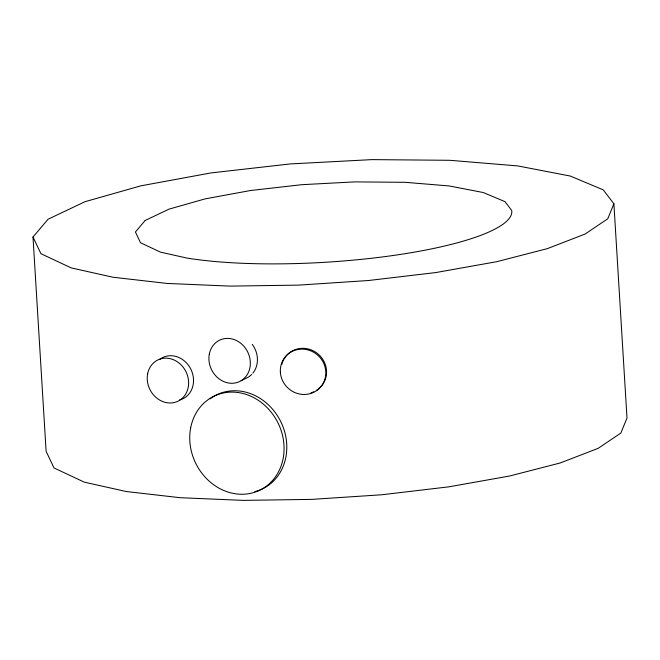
<?xml version="1.0" encoding="UTF-8"?>
<svg xmlns="http://www.w3.org/2000/svg" width="660" height="660" viewBox="0 0 660 660"><rect width="100%" height="100%" fill="white"/><g stroke="black" fill="none" stroke-linecap="round" stroke-linejoin="round"><path stroke-width="0.99" d="M613.891 203.775L607.736 218.798L585.106 234.044L547.321 248.638L496.567 261.731L435.781 272.563L368.486 280.516L298.576 285.12L230.109 286.11L167.038 283.437L113.025 277.241L71.197 267.894L40.912 253.679L33 237.014L48.089 219.219L84.975 201.704L140.745 185.856L210.986 172.928L290.12 163.944L371.893 159.621L449.823 160.298L517.737 165.916L570.256 176.038L603.232 189.857L613.891 203.775L627 418.044L620.837 433.067L598.207 448.313L560.422 462.907L509.668 476L448.882 486.832L381.587 494.785L311.685 499.389L243.21 500.379L180.147 497.706L126.126 491.51L84.299 482.163L54.013 467.948L46.109 451.283L33 237.014M241.156 380.704L248.234 377.19A22.976 20.13 63.6 0 0 251.691 374.451M313.797 391.809A23.232 22.176 43.2 0 1 311.041 392.799M281.762 364.485A23.232 22.176 43.2 0 1 316.957 353.092A23.232 22.176 43.2 0 1 316.379 390.456M210.086 398.863A52.297 45.82 63.6 0 1 280.978 422.07A52.297 45.82 63.6 0 1 254.826 491.651M252.277 344.371A22.976 20.13 63.6 0 1 252.879 373.131M159.86 359.279A22.96 20.113 63.6 0 1 190.979 369.468A22.96 20.113 63.6 0 1 179.504 400.01M145.183 220.465L135.415 231.982L140.539 242.773L160.537 252.153L187.019 258.076A188.76 39.567 -3.5 0 0 396.248 255.04A188.76 39.567 -3.5 0 0 511.706 210.449L504.958 201.638L483.186 192.514L449.188 185.955L405.224 182.317L354.783 181.888L301.851 184.685L250.627 190.501L205.161 198.866L169.059 209.121L145.183 220.465M280.36 372.133A23.232 22.176 43.2 0 0 315.604 391.281A23.232 22.176 43.2 0 0 313.203 352.003A23.232 22.176 43.2 0 0 280.36 372.133M190.633 428.035A52.297 45.82 63.6 0 0 252.103 493.004A52.297 45.82 63.6 0 0 267.985 408.499A52.297 45.82 63.6 0 0 190.633 428.035M209.294 354.197A22.976 20.13 63.6 0 0 236.305 382.734A22.976 20.13 63.6 0 0 243.276 345.609A22.976 20.13 63.6 0 0 209.294 354.197M147.617 373.931A22.96 20.113 63.6 0 0 174.603 402.443A22.96 20.113 63.6 0 0 181.566 365.351A22.96 20.113 63.6 0 0 147.617 373.931"/></g></svg>
